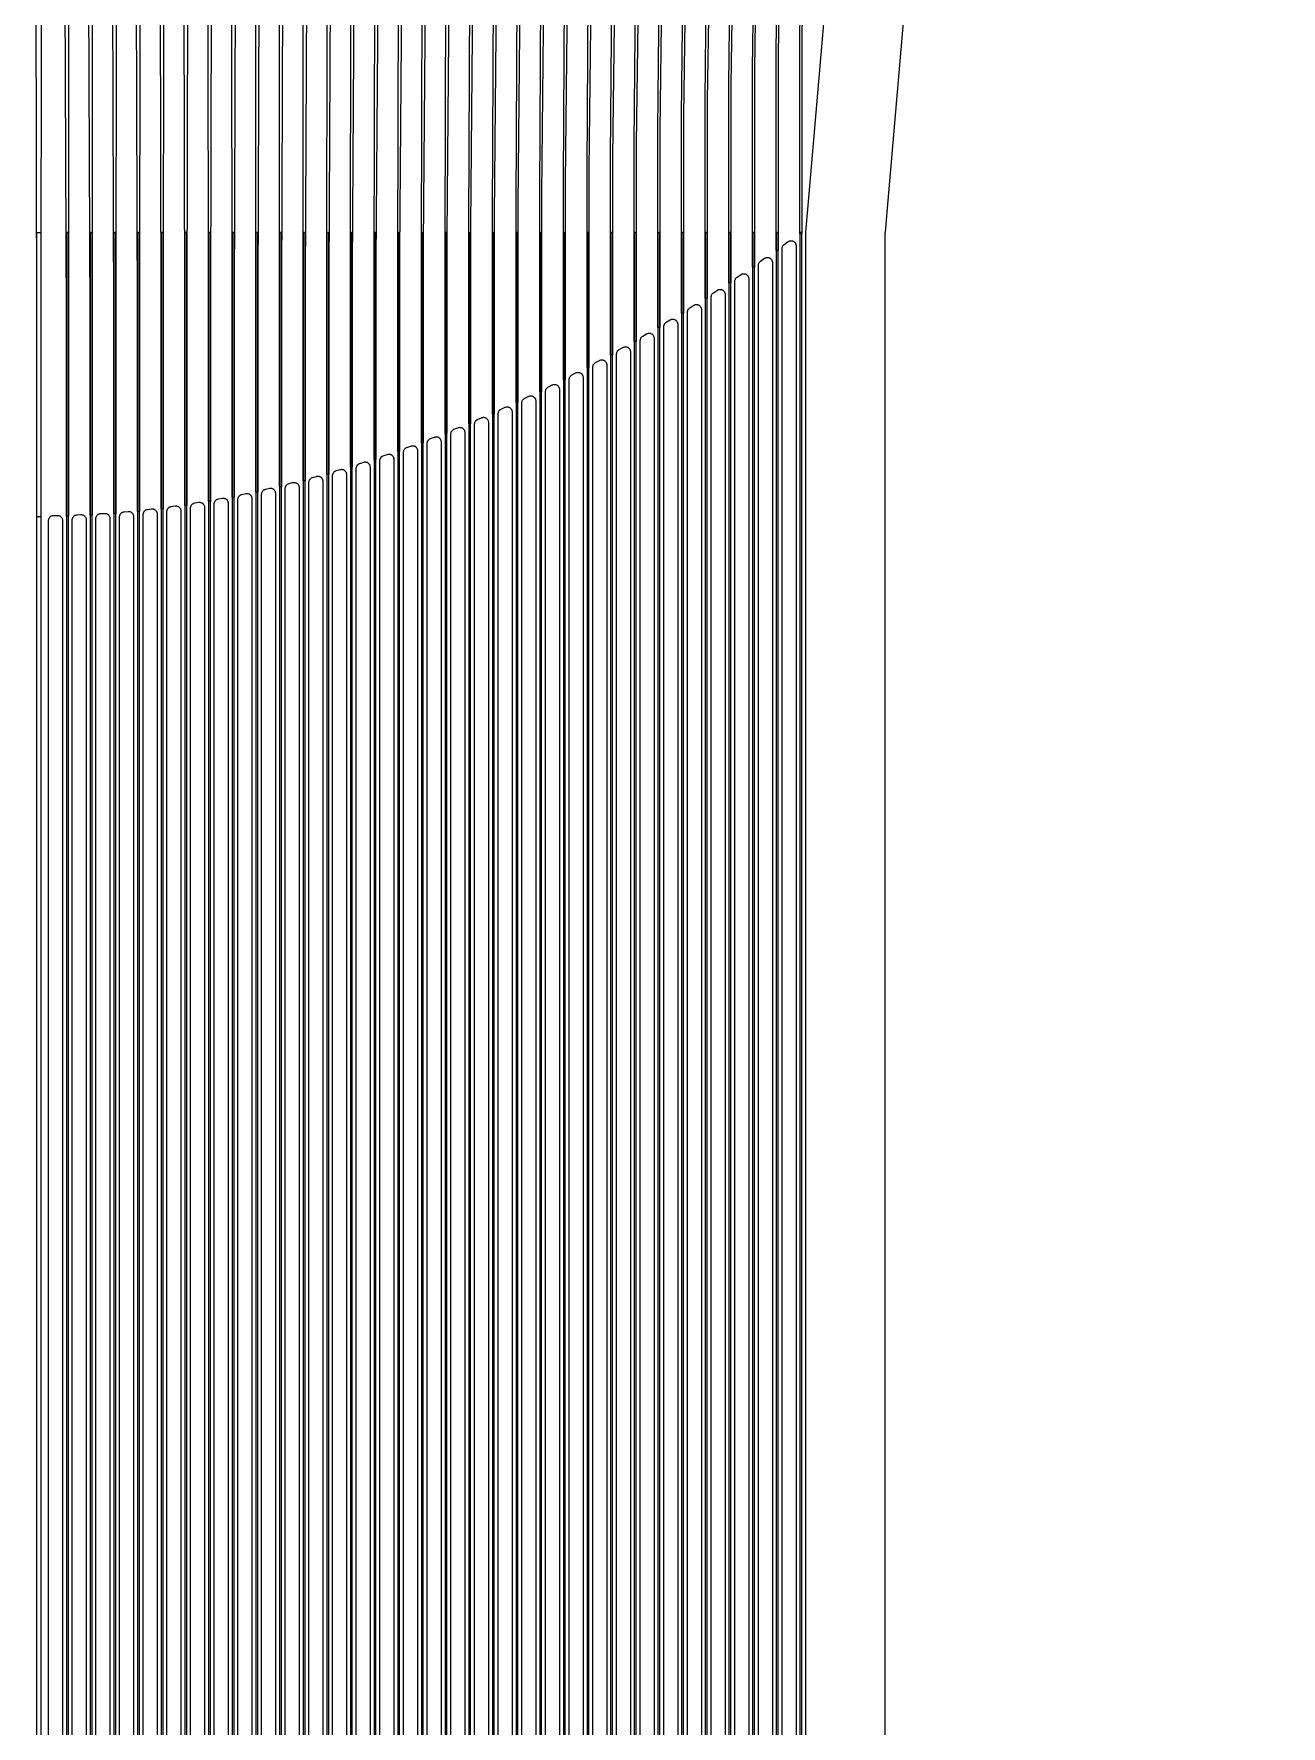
# Model space of a CAD drawing. Header units: metres. Extents: x -1805 to 1655, y -683 to 39617.
# Drawn here: x -5 to 1260, y 7921 to 9638 of the extents above; entities that cross this region are included whole.
import ezdxf

# ---------------------------------------------------------------- set-up
doc = ezdxf.new("R2010")
doc.units = ezdxf.units.M
doc.layers.add('Etching', color=5, linetype='CONTINUOUS')
doc.layers.add('Metal', color=4, linetype='CONTINUOUS')

msp = doc.modelspace()

# ---------------------------------------------------------------- linework, layer by layer
at = {"layer": 'Etching'}
for points in [[(778, 3890.7), (778, 9134.2), (777.9, 9134.2), (778, 9134.3), (778, 9134.4), (778, 9436.3), (778, 9436.7), (780.4, 9463.9), (780.4, 9464), (780.2, 9464), (780.4, 9464), (950, 11436.5)], [(1030, 11433.1), (860.1, 9457.2), (860.1, 9457), (858.3, 9436.5), (858, 9436.5), (858, 3836.5), (35.3, -497.7)], [(754, 3763.7), (754, 9134.2), (753.9, 9134.2), (754, 9134.3), (754, 9134.4), (754, 9419.1), (754, 9419.2), (754, 9419.5), (753.9, 9420), (753.9, 9420.5), (754, 9421), (754.1, 9421.4), (754.2, 9421.9), (754.4, 9422.4), (754.6, 9422.8), (754.9, 9423.2), (755.2, 9423.6), (755.6, 9423.9), (756, 9424.3), (760.1, 9427.2), (760.5, 9427.5), (760.9, 9427.7), (761.4, 9427.9), (761.9, 9428), (762.4, 9428.1), (762.9, 9428.1), (763.4, 9428.1), (763.9, 9428.1), (764.4, 9428), (764.8, 9427.8), (765.3, 9427.6), (765.7, 9427.3), (766.1, 9427.1), (766.5, 9426.7), (766.8, 9426.4), (767.1, 9426), (767.4, 9425.5), (767.6, 9425.1), (767.8, 9424.6), (767.9, 9424.1), (768, 9423.6), (768, 9423.1), (768, 9134.4), (768, 9134.3), (768.1, 9134.2), (768, 9134.2), (768, 3890.7)], [(730, 3636.7), (730, 9134.2), (729.9, 9134.2), (730, 9134.3), (730, 9134.4), (730, 9402.4), (730, 9402.5), (730, 9402.6), (729.9, 9403.1), (729.9, 9403.6), (730, 9404.1), (730.1, 9404.6), (730.2, 9405.1), (730.4, 9405.5), (730.7, 9406), (731, 9406.4), (731.3, 9406.8), (731.7, 9407.1), (732.1, 9407.4), (736.1, 9410.3), (736.6, 9410.5), (737, 9410.8), (737.5, 9410.9), (737.9, 9411.1), (738.4, 9411.1), (738.9, 9411.2), (739.4, 9411.1), (739.9, 9411.1), (740.4, 9411), (740.9, 9410.8), (741.3, 9410.6), (741.7, 9410.3), (742.1, 9410.1), (742.5, 9409.7), (742.8, 9409.4), (743.1, 9409), (743.4, 9408.5), (743.6, 9408.1), (743.8, 9407.6), (743.9, 9407.2), (744, 9406.7), (744, 9406.2), (744, 9134.4), (744, 9134.3), (744.1, 9134.2), (744, 9134.2), (744, 3763.7)], [(706, 3509.7), (706, 9134.2), (705.9, 9134.2), (706, 9134.3), (706, 9134.4), (706, 9386.2), (706, 9386.4), (706, 9386.8), (706, 9387.3), (706, 9387.8), (706.1, 9388.3), (706.3, 9388.8), (706.5, 9389.2), (706.7, 9389.7), (707, 9390.1), (707.4, 9390.5), (707.7, 9390.8), (708.2, 9391.1), (712.2, 9393.9), (712.6, 9394.1), (713.1, 9394.3), (713.5, 9394.5), (714, 9394.6), (714.5, 9394.7), (715, 9394.7), (715.5, 9394.7), (716, 9394.6), (716.4, 9394.5), (716.9, 9394.4), (717.3, 9394.1), (717.8, 9393.9), (718.2, 9393.6), (718.5, 9393.3), (718.9, 9392.9), (719.2, 9392.5), (719.4, 9392.1), (719.6, 9391.6), (719.8, 9391.2), (719.9, 9390.7), (720, 9390.2), (720, 9389.7), (720, 9134.4), (720, 9134.3), (720.1, 9134.2), (720, 9134.2), (720, 3636.7)], [(682, 3382.7), (682, 9134.2), (681.9, 9134.2), (682, 9134.3), (682, 9134.4), (682, 9370.5), (682, 9370.9), (682, 9371.4), (682, 9371.9), (682.1, 9372.3), (682.2, 9372.8), (682.4, 9373.2), (682.6, 9373.7), (682.9, 9374.1), (683.2, 9374.5), (683.5, 9374.8), (683.9, 9375.1), (684.2, 9375.4), (688.3, 9378), (688.7, 9378.3), (689.1, 9378.5), (689.6, 9378.6), (690.1, 9378.7), (690.6, 9378.8), (691, 9378.8), (691.5, 9378.8), (692, 9378.7), (692.5, 9378.6), (692.9, 9378.4), (693.4, 9378.2), (693.8, 9378), (694.2, 9377.7), (694.6, 9377.4), (694.9, 9377), (695.2, 9376.6), (695.4, 9376.2), (695.6, 9375.7), (695.8, 9375.3), (695.9, 9374.8), (696, 9374.3), (696, 9373.8), (696, 9134.4), (696, 9134.3), (696.1, 9134.2), (696, 9134.2), (696, 3509.7)], [(658, 3255.7), (658, 9134.2), (657.9, 9134.2), (658, 9134.3), (658, 9134.4), (658, 9355.4), (658, 9355.7), (658, 9356.2), (658, 9356.7), (658.1, 9357.1), (658.3, 9357.6), (658.4, 9358), (658.7, 9358.5), (658.9, 9358.9), (659.2, 9359.2), (659.6, 9359.6), (659.9, 9359.9), (660.3, 9360.2), (664.3, 9362.7), (664.8, 9362.9), (665.2, 9363.1), (665.7, 9363.3), (666.1, 9363.4), (666.6, 9363.5), (667.1, 9363.5), (667.6, 9363.4), (668.1, 9363.4), (668.5, 9363.2), (669, 9363.1), (669.4, 9362.8), (669.8, 9362.6), (670.2, 9362.3), (670.6, 9362), (670.9, 9361.6), (671.2, 9361.2), (671.4, 9360.8), (671.6, 9360.4), (671.8, 9359.9), (671.9, 9359.4), (672, 9359), (672, 9358.5), (672, 9134.4), (672, 9134.3), (672.1, 9134.2), (672, 9134.2), (672, 3382.7)], [(634, 3128.8), (634, 9134.2), (633.9, 9134.2), (634, 9134.3), (634, 9134.4), (634, 9340.9), (634, 9341), (634, 9341.4), (634, 9341.9), (634.1, 9342.4), (634.3, 9342.9), (634.5, 9343.3), (634.7, 9343.8), (635, 9344.2), (635.3, 9344.5), (635.6, 9344.9), (636, 9345.2), (636.4, 9345.5), (640.4, 9347.9), (640.8, 9348.1), (641.3, 9348.3), (641.7, 9348.5), (642.2, 9348.6), (642.7, 9348.6), (643.2, 9348.6), (643.6, 9348.6), (644.1, 9348.5), (644.6, 9348.4), (645, 9348.2), (645.5, 9348), (645.9, 9347.7), (646.2, 9347.5), (646.6, 9347.1), (646.9, 9346.8), (647.2, 9346.4), (647.4, 9346), (647.6, 9345.5), (647.8, 9345.1), (647.9, 9344.6), (648, 9344.1), (648, 9343.6), (648, 9134.4), (648, 9134.3), (648.1, 9134.2), (648, 9134.2), (648, 3255.7)], [(610, 3001.8), (610, 9134.2), (609.9, 9134.2), (610, 9134.3), (610, 9134.4), (610, 9326.9), (610, 9326.9), (610, 9327.3), (610.1, 9327.7), (610.2, 9328.2), (610.3, 9328.7), (610.5, 9329.2), (610.7, 9329.6), (611, 9330), (611.3, 9330.4), (611.7, 9330.7), (612.1, 9331), (612.5, 9331.3), (616.5, 9333.7), (616.9, 9333.9), (617.4, 9334.1), (617.9, 9334.2), (618.4, 9334.3), (618.9, 9334.3), (619.4, 9334.3), (619.8, 9334.3), (620.3, 9334.2), (620.8, 9334), (621.3, 9333.8), (621.7, 9333.6), (622.1, 9333.3), (622.5, 9332.9), (622.8, 9332.6), (623.1, 9332.2), (623.4, 9331.7), (623.6, 9331.3), (623.8, 9330.8), (623.9, 9330.3), (624, 9329.8), (624, 9329.3), (624, 9134.4), (624, 9134.3), (624.1, 9134.2), (624, 9134.2), (624, 3128.8)], [(562, 2747.8), (562, 9134.2), (561.9, 9134.2), (562, 9134.3), (562, 9134.4), (562, 9300.2), (562, 9300.7), (562.1, 9301.1), (562.2, 9301.6), (562.4, 9302.1), (562.6, 9302.5), (562.8, 9302.9), (563.1, 9303.3), (563.5, 9303.7), (563.8, 9304), (564.2, 9304.3), (564.6, 9304.6), (568.6, 9306.7), (569.1, 9306.9), (569.5, 9307.1), (570, 9307.2), (570.5, 9307.3), (571, 9307.3), (571.5, 9307.3), (572, 9307.2), (572.4, 9307.1), (572.9, 9307), (573.3, 9306.7), (573.8, 9306.5), (574.2, 9306.2), (574.5, 9305.9), (574.9, 9305.5), (575.2, 9305.1), (575.4, 9304.7), (575.6, 9304.2), (575.8, 9303.8), (575.9, 9303.3), (576, 9302.8), (576, 9302.3), (576, 9134.4), (576, 9134.3), (576.1, 9134.2), (576, 9134.2), (576, 2874.8)], [(586, 2874.8), (586, 9134.2), (585.9, 9134.2), (586, 9134.3), (586, 9134.4), (586, 9313.3), (586, 9313.8), (586.1, 9314.3), (586.2, 9314.7), (586.4, 9315.2), (586.6, 9315.6), (586.8, 9316), (587.1, 9316.4), (587.4, 9316.8), (587.8, 9317.1), (588.1, 9317.4), (588.5, 9317.7), (592.5, 9319.9), (593, 9320.2), (593.5, 9320.3), (593.9, 9320.5), (594.4, 9320.5), (594.9, 9320.6), (595.4, 9320.6), (595.9, 9320.5), (596.4, 9320.4), (596.9, 9320.2), (597.3, 9320), (597.7, 9319.8), (598.1, 9319.5), (598.5, 9319.1), (598.8, 9318.8), (599.1, 9318.4), (599.4, 9318), (599.6, 9317.5), (599.8, 9317), (599.9, 9316.6), (600, 9316.1), (600, 9315.6), (600, 9134.4), (600, 9134.3), (600.1, 9134.2), (600, 9134.2), (600, 3001.8)], [(538, 2620.8), (538, 9134.2), (537.9, 9134.2), (538, 9134.3), (538, 9134.4), (538, 9287.5), (538, 9288), (538.1, 9288.5), (538.2, 9289), (538.4, 9289.5), (538.6, 9289.9), (538.9, 9290.3), (539.2, 9290.7), (539.5, 9291.1), (539.9, 9291.4), (540.3, 9291.7), (540.7, 9292), (544.7, 9294.1), (545.1, 9294.3), (545.6, 9294.4), (546.1, 9294.5), (546.6, 9294.6), (547, 9294.6), (547.5, 9294.6), (548, 9294.5), (548.5, 9294.4), (548.9, 9294.2), (549.4, 9294), (549.8, 9293.8), (550.2, 9293.5), (550.6, 9293.1), (550.9, 9292.8), (551.2, 9292.4), (551.4, 9292), (551.6, 9291.5), (551.8, 9291.1), (551.9, 9290.6), (552, 9290.1), (552, 9289.6), (552, 9134.4), (552, 9134.3), (552.1, 9134.2), (552, 9134.2), (552, 2747.8)], [(490, 2366.8), (490, 9134.2), (489.9, 9134.2), (490, 9134.3), (490, 9134.4), (490, 9263.8), (490, 9264.4), (490.1, 9264.9), (490.2, 9265.4), (490.4, 9265.8), (490.6, 9266.3), (490.9, 9266.7), (491.2, 9267.1), (491.6, 9267.5), (492, 9267.8), (492.4, 9268.1), (492.9, 9268.4), (496.9, 9270.3), (497.3, 9270.4), (497.8, 9270.6), (498.2, 9270.7), (498.7, 9270.7), (499.2, 9270.7), (499.7, 9270.7), (500.1, 9270.6), (500.6, 9270.5), (501, 9270.3), (501.5, 9270.1), (501.9, 9269.8), (502.2, 9269.5), (502.6, 9269.2), (502.9, 9268.9), (503.2, 9268.5), (503.4, 9268.1), (503.6, 9267.6), (503.8, 9267.2), (503.9, 9266.7), (504, 9266.2), (504, 9265.7), (504, 9134.4), (504, 9134.3), (504.1, 9134.2), (504, 9134.2), (504, 2493.8)], [(514, 2493.8), (514, 9134.2), (513.9, 9134.2), (514, 9134.3), (514, 9134.4), (514, 9275.4), (514, 9275.9), (514.1, 9276.4), (514.2, 9276.9), (514.4, 9277.4), (514.6, 9277.8), (514.9, 9278.3), (515.2, 9278.7), (515.5, 9279), (515.9, 9279.4), (516.3, 9279.7), (516.8, 9279.9), (520.8, 9281.9), (521.2, 9282.1), (521.7, 9282.2), (522.1, 9282.3), (522.6, 9282.4), (523.1, 9282.4), (523.6, 9282.4), (524.1, 9282.3), (524.5, 9282.2), (525, 9282), (525.4, 9281.8), (525.8, 9281.5), (526.2, 9281.2), (526.6, 9280.9), (526.9, 9280.6), (527.2, 9280.2), (527.4, 9279.7), (527.6, 9279.3), (527.8, 9278.8), (527.9, 9278.4), (528, 9277.9), (528, 9277.4), (528, 9134.4), (528, 9134.3), (528.1, 9134.2), (528, 9134.2), (528, 2620.8)], [(466, 2239.9), (466, 9134.2), (465.9, 9134.2), (466, 9134.3), (466, 9134.4), (466, 9252.8), (466, 9253.3), (466.1, 9253.7), (466.2, 9254.2), (466.4, 9254.6), (466.6, 9255.1), (466.8, 9255.5), (467.1, 9255.9), (467.4, 9256.2), (467.7, 9256.6), (468.1, 9256.9), (468.5, 9257.1), (468.9, 9257.3), (472.9, 9259.2), (473.4, 9259.3), (473.9, 9259.5), (474.4, 9259.6), (474.9, 9259.6), (475.4, 9259.6), (475.9, 9259.5), (476.3, 9259.4), (476.8, 9259.3), (477.3, 9259.1), (477.7, 9258.8), (478.1, 9258.5), (478.5, 9258.2), (478.8, 9257.8), (479.1, 9257.4), (479.4, 9257), (479.6, 9256.5), (479.8, 9256.1), (479.9, 9255.6), (480, 9255.1), (480, 9254.6), (480, 9134.4), (480, 9134.3), (480.1, 9134.2), (480, 9134.2), (480, 2366.8)], [(418, 1985.9), (418, 9134.2), (417.9, 9134.2), (418, 9134.3), (418, 9134.4), (418, 9232.2), (418, 9232.7), (418.1, 9233.2), (418.2, 9233.7), (418.4, 9234.2), (418.6, 9234.6), (418.8, 9235), (419.1, 9235.4), (419.5, 9235.8), (419.8, 9236.1), (420.2, 9236.4), (420.7, 9236.6), (421.1, 9236.9), (425.1, 9238.5), (425.6, 9238.7), (426, 9238.8), (426.5, 9238.8), (427, 9238.9), (427.5, 9238.8), (428, 9238.8), (428.5, 9238.7), (428.9, 9238.5), (429.4, 9238.3), (429.8, 9238), (430.2, 9237.7), (430.5, 9237.4), (430.9, 9237), (431.2, 9236.6), (431.4, 9236.2), (431.6, 9235.8), (431.8, 9235.3), (431.9, 9234.8), (432, 9234.4), (432, 9233.9), (432, 9134.4), (432, 9134.3), (432.1, 9134.2), (432, 9134.2), (432, 2112.9)], [(442, 2112.9), (442, 9134.2), (441.9, 9134.2), (442, 9134.3), (442, 9134.4), (442, 9242.2), (442, 9242.7), (442.1, 9243.2), (442.2, 9243.7), (442.4, 9244.1), (442.6, 9244.6), (442.8, 9245), (443.1, 9245.4), (443.4, 9245.7), (443.8, 9246.1), (444.2, 9246.4), (444.6, 9246.6), (445, 9246.8), (449, 9248.6), (449.5, 9248.7), (450, 9248.9), (450.4, 9248.9), (450.9, 9249), (451.4, 9249), (451.9, 9248.9), (452.4, 9248.8), (452.9, 9248.6), (453.3, 9248.4), (453.7, 9248.2), (454.1, 9247.9), (454.5, 9247.5), (454.8, 9247.2), (455.1, 9246.8), (455.4, 9246.3), (455.6, 9245.9), (455.8, 9245.4), (455.9, 9245), (456, 9244.5), (456, 9244), (456, 9134.4), (456, 9134.3), (456.1, 9134.2), (456, 9134.2), (456, 2239.9)], [(370, 1731.9), (370, 9134.2), (369.9, 9134.2), (370, 9134.3), (370, 9134.4), (370, 9213.8), (370, 9214.3), (370.1, 9214.8), (370.2, 9215.3), (370.4, 9215.8), (370.6, 9216.2), (370.9, 9216.6), (371.2, 9217), (371.6, 9217.4), (372, 9217.7), (372.4, 9218), (372.8, 9218.3), (373.3, 9218.5), (377.3, 9219.9), (377.7, 9220.1), (378.2, 9220.2), (378.7, 9220.2), (379.2, 9220.2), (379.6, 9220.2), (380.1, 9220.1), (380.6, 9220), (381, 9219.8), (381.5, 9219.6), (381.9, 9219.3), (382.2, 9219), (382.6, 9218.7), (382.9, 9218.4), (383.2, 9218), (383.4, 9217.6), (383.6, 9217.1), (383.8, 9216.7), (383.9, 9216.2), (384, 9215.7), (384, 9215.2), (384, 9134.4), (384, 9134.3), (384.1, 9134.2), (384, 9134.2), (384, 1858.9)], [(394, 1858.9), (394, 9134.2), (393.9, 9134.2), (394, 9134.3), (394, 9134.4), (394, 9222.7), (394, 9223.2), (394.1, 9223.7), (394.2, 9224.2), (394.4, 9224.7), (394.6, 9225.1), (394.9, 9225.6), (395.2, 9226), (395.5, 9226.3), (395.9, 9226.7), (396.3, 9227), (396.7, 9227.2), (397.2, 9227.4), (401.2, 9229), (401.7, 9229.1), (402.1, 9229.2), (402.6, 9229.3), (403.1, 9229.3), (403.6, 9229.3), (404.1, 9229.2), (404.5, 9229.1), (405, 9228.9), (405.4, 9228.7), (405.8, 9228.4), (406.2, 9228.1), (406.6, 9227.8), (406.9, 9227.4), (407.2, 9227), (407.4, 9226.6), (407.6, 9226.2), (407.8, 9225.7), (407.9, 9225.3), (408, 9224.8), (408, 9224.3), (408, 9134.4), (408, 9134.3), (408.1, 9134.2), (408, 9134.2), (408, 1985.9)], [(322, 1478), (322, 9134.2), (321.9, 9134.2), (322, 9134.3), (322, 9134.4), (322, 9197.4), (322, 9197.9), (322.1, 9198.4), (322.2, 9198.9), (322.4, 9199.3), (322.6, 9199.8), (322.8, 9200.2), (323.1, 9200.6), (323.4, 9200.9), (323.8, 9201.3), (324.2, 9201.6), (324.6, 9201.8), (325, 9202), (325.5, 9202.2), (329.5, 9203.5), (329.9, 9203.6), (330.4, 9203.7), (330.9, 9203.7), (331.4, 9203.7), (331.9, 9203.6), (332.4, 9203.5), (332.9, 9203.4), (333.3, 9203.2), (333.7, 9202.9), (334.1, 9202.6), (334.5, 9202.3), (334.8, 9201.9), (335.1, 9201.5), (335.4, 9201.1), (335.6, 9200.7), (335.8, 9200.2), (335.9, 9199.7), (336, 9199.2), (336, 9198.7), (336, 9134.4), (336, 9134.3), (336.1, 9134.2), (336, 9134.2), (336, 1604.9)], [(346, 1604.9), (346, 9134.2), (345.9, 9134.2), (346, 9134.3), (346, 9134.4), (346, 9205.3), (346, 9205.8), (346.1, 9206.3), (346.2, 9206.8), (346.4, 9207.2), (346.6, 9207.6), (346.8, 9208), (347.1, 9208.4), (347.4, 9208.8), (347.7, 9209.1), (348.1, 9209.4), (348.5, 9209.7), (348.9, 9209.9), (349.4, 9210.1), (353.4, 9211.4), (353.9, 9211.6), (354.3, 9211.7), (354.8, 9211.7), (355.3, 9211.7), (355.8, 9211.6), (356.3, 9211.5), (356.8, 9211.4), (357.3, 9211.2), (357.7, 9210.9), (358.1, 9210.6), (358.5, 9210.3), (358.8, 9209.9), (359.1, 9209.5), (359.4, 9209.1), (359.6, 9208.7), (359.8, 9208.2), (359.9, 9207.7), (360, 9207.2), (360, 9206.7), (360, 9134.4), (360, 9134.3), (360.1, 9134.2), (360, 9134.2), (360, 1731.9)], [(274, 1224), (274, 9134.2), (273.9, 9134.2), (274, 9134.3), (274, 9134.4), (274, 9183.2), (274, 9183.7), (274.1, 9184.2), (274.2, 9184.7), (274.4, 9185.2), (274.6, 9185.6), (274.9, 9186), (275.2, 9186.4), (275.5, 9186.8), (275.9, 9187.1), (276.3, 9187.4), (276.7, 9187.7), (277.2, 9187.9), (277.7, 9188), (281.7, 9189.1), (282.1, 9189.3), (282.6, 9189.3), (283.1, 9189.3), (283.6, 9189.3), (284.1, 9189.2), (284.5, 9189.1), (285, 9188.9), (285.4, 9188.7), (285.8, 9188.5), (286.2, 9188.2), (286.6, 9187.8), (286.9, 9187.5), (287.2, 9187.1), (287.4, 9186.7), (287.6, 9186.2), (287.8, 9185.8), (287.9, 9185.3), (288, 9184.8), (288, 9184.3), (288, 9134.4), (288, 9134.3), (288.1, 9134.2), (288, 9134.2), (288, 1351)], [(298, 1351), (298, 9134.2), (297.9, 9134.2), (298, 9134.3), (298, 9134.4), (298, 9190.1), (298, 9190.6), (298.1, 9191), (298.2, 9191.5), (298.4, 9192), (298.6, 9192.4), (298.8, 9192.8), (299.1, 9193.2), (299.5, 9193.6), (299.8, 9193.9), (300.2, 9194.2), (300.7, 9194.5), (301.1, 9194.7), (301.6, 9194.9), (305.6, 9196), (306, 9196.2), (306.5, 9196.2), (307, 9196.3), (307.5, 9196.2), (308, 9196.2), (308.5, 9196), (308.9, 9195.9), (309.4, 9195.7), (309.8, 9195.4), (310.2, 9195.1), (310.5, 9194.8), (310.9, 9194.4), (311.2, 9194), (311.4, 9193.6), (311.6, 9193.2), (311.8, 9192.7), (311.9, 9192.2), (312, 9191.7), (312, 9191.3), (312, 9134.4), (312, 9134.3), (312.1, 9134.2), (312, 9134.2), (312, 1478)], [(202, 843), (202, 9134.2), (201.9, 9134.2), (202, 9134.3), (202, 9134.4), (202, 9165.9), (202, 9166.4), (202.1, 9166.9), (202.2, 9167.4), (202.4, 9167.8), (202.6, 9168.3), (202.8, 9168.7), (203.1, 9169.1), (203.4, 9169.5), (203.8, 9169.8), (204.2, 9170.1), (204.6, 9170.3), (205, 9170.5), (205.5, 9170.7), (206, 9170.8), (210, 9171.7), (210.5, 9171.8), (211, 9171.8), (211.5, 9171.8), (211.9, 9171.7), (212.4, 9171.6), (212.9, 9171.4), (213.3, 9171.2), (213.8, 9171), (214.2, 9170.7), (214.5, 9170.3), (214.9, 9170), (215.1, 9169.6), (215.4, 9169.1), (215.6, 9168.7), (215.8, 9168.2), (215.9, 9167.8), (216, 9167.3), (216, 9166.8), (216, 9134.4), (216, 9134.3), (216.1, 9134.2), (216, 9134.2), (216, 970)], [(226, 970), (226, 9134.2), (225.9, 9134.2), (226, 9134.3), (226, 9134.4), (226, 9171.2), (226, 9171.6), (226.1, 9172.1), (226.2, 9172.6), (226.4, 9173), (226.6, 9173.5), (226.8, 9173.9), (227.1, 9174.3), (227.4, 9174.6), (227.8, 9175), (228.1, 9175.3), (228.5, 9175.5), (229, 9175.7), (229.4, 9175.9), (229.9, 9176), (233.9, 9177), (234.4, 9177), (234.9, 9177.1), (235.4, 9177.1), (235.9, 9177), (236.3, 9176.9), (236.8, 9176.7), (237.3, 9176.5), (237.7, 9176.3), (238.1, 9176), (238.5, 9175.7), (238.8, 9175.3), (239.1, 9174.9), (239.4, 9174.5), (239.6, 9174), (239.8, 9173.6), (239.9, 9173.1), (240, 9172.6), (240, 9172.1), (240, 9134.4), (240, 9134.3), (240.1, 9134.2), (240, 9134.2), (240, 1097)], [(250, 1097), (250, 9134.2), (249.9, 9134.2), (250, 9134.3), (250, 9134.4), (250, 9176.9), (250, 9177.4), (250.1, 9177.9), (250.2, 9178.4), (250.4, 9178.9), (250.6, 9179.4), (250.9, 9179.8), (251.2, 9180.2), (251.6, 9180.6), (252, 9180.9), (252.4, 9181.2), (252.8, 9181.4), (253.3, 9181.6), (253.8, 9181.8), (257.8, 9182.8), (258.2, 9182.9), (258.7, 9182.9), (259.2, 9182.9), (259.7, 9182.9), (260.1, 9182.8), (260.6, 9182.7), (261, 9182.5), (261.5, 9182.3), (261.9, 9182), (262.3, 9181.7), (262.6, 9181.4), (262.9, 9181), (263.2, 9180.7), (263.4, 9180.2), (263.6, 9179.8), (263.8, 9179.4), (263.9, 9178.9), (264, 9178.4), (264, 9177.9), (264, 9134.4), (264, 9134.3), (264.1, 9134.2), (264, 9134.2), (264, 1224)], [(34, -45.8), (34, 9134.2), (33.9, 9134.2), (34, 9134.3), (34, 9134.4), (34, 9145.1), (34, 9145.6), (34.1, 9146.1), (34.2, 9146.5), (34.4, 9147), (34.6, 9147.4), (34.8, 9147.8), (35.1, 9148.2), (35.4, 9148.6), (35.7, 9148.9), (36.1, 9149.2), (36.5, 9149.4), (36.9, 9149.7), (37.4, 9149.8), (37.8, 9150), (38.3, 9150.1), (38.8, 9150.1), (42.8, 9150.3), (43.3, 9150.3), (43.8, 9150.2), (44.3, 9150.1), (44.8, 9150), (45.2, 9149.8), (45.7, 9149.5), (46.1, 9149.2), (46.5, 9148.9), (46.8, 9148.5), (47.1, 9148.1), (47.4, 9147.7), (47.6, 9147.2), (47.8, 9146.8), (47.9, 9146.3), (48, 9145.8), (48, 9145.3), (48, 9134.4), (48, 9134.3), (48.1, 9134.2), (48, 9134.2), (48, 81.1)], [(58, 81.1), (58, 9134.2), (57.9, 9134.2), (58, 9134.3), (58, 9134.4), (58, 9146.4), (58, 9146.9), (58.1, 9147.4), (58.2, 9147.8), (58.4, 9148.3), (58.6, 9148.8), (58.9, 9149.2), (59.2, 9149.6), (59.5, 9150), (59.9, 9150.3), (60.3, 9150.6), (60.7, 9150.8), (61.2, 9151), (61.7, 9151.2), (62.2, 9151.3), (62.7, 9151.4), (66.7, 9151.6), (67.1, 9151.6), (67.6, 9151.6), (68.1, 9151.5), (68.6, 9151.4), (69, 9151.2), (69.4, 9151), (69.9, 9150.7), (70.2, 9150.4), (70.6, 9150.1), (70.9, 9149.8), (71.2, 9149.4), (71.4, 9148.9), (71.6, 9148.5), (71.8, 9148.1), (71.9, 9147.6), (72, 9147.1), (72, 9146.6), (72, 9134.4), (72, 9134.3), (72.1, 9134.2), (72, 9134.2), (72, 208.1)], [(82, 208.1), (82, 9134.2), (81.9, 9134.2), (82, 9134.3), (82, 9134.4), (82, 9148.2), (82, 9148.7), (82.1, 9149.2), (82.2, 9149.7), (82.4, 9150.1), (82.6, 9150.6), (82.9, 9151), (83.1, 9151.4), (83.5, 9151.8), (83.8, 9152.1), (84.2, 9152.4), (84.7, 9152.6), (85.1, 9152.8), (85.6, 9153), (86.1, 9153.1), (86.5, 9153.2), (90.5, 9153.6), (91, 9153.6), (91.5, 9153.5), (92, 9153.5), (92.5, 9153.3), (92.9, 9153.2), (93.4, 9153), (93.8, 9152.7), (94.2, 9152.4), (94.5, 9152.1), (94.9, 9151.7), (95.2, 9151.3), (95.4, 9150.9), (95.6, 9150.5), (95.8, 9150), (95.9, 9149.5), (96, 9149.1), (96, 9148.6), (96, 9134.4), (96, 9134.3), (96.1, 9134.2), (96, 9134.2), (96, 335.1)], [(106, 335.1), (106, 9134.2), (105.9, 9134.2), (106, 9134.3), (106, 9134.4), (106, 9150.6), (106, 9151.1), (106.1, 9151.6), (106.2, 9152.1), (106.4, 9152.5), (106.6, 9153), (106.8, 9153.4), (107.1, 9153.8), (107.4, 9154.1), (107.8, 9154.5), (108.2, 9154.8), (108.6, 9155), (109, 9155.2), (109.5, 9155.4), (109.9, 9155.5), (110.4, 9155.6), (114.4, 9156.1), (114.9, 9156.1), (115.4, 9156.1), (115.9, 9156), (116.4, 9155.9), (116.9, 9155.7), (117.3, 9155.5), (117.7, 9155.3), (118.1, 9155), (118.5, 9154.7), (118.8, 9154.3), (119.1, 9153.9), (119.4, 9153.5), (119.6, 9153), (119.8, 9152.6), (119.9, 9152.1), (120, 9151.6), (120, 9151.1), (120, 9134.4), (120, 9134.3), (120.1, 9134.2), (120, 9134.2), (120, 462.1)], [(130, 462.1), (130, 9134.2), (129.9, 9134.2), (130, 9134.3), (130, 9134.4), (130, 9153.6), (130, 9154.1), (130.1, 9154.6), (130.2, 9155), (130.4, 9155.5), (130.6, 9155.9), (130.8, 9156.3), (131.1, 9156.7), (131.4, 9157.1), (131.7, 9157.4), (132.1, 9157.7), (132.5, 9158), (132.9, 9158.2), (133.4, 9158.3), (133.8, 9158.5), (134.3, 9158.6), (138.3, 9159.1), (138.8, 9159.2), (139.3, 9159.2), (139.8, 9159.1), (140.3, 9159), (140.8, 9158.8), (141.2, 9158.6), (141.7, 9158.4), (142.1, 9158.1), (142.5, 9157.8), (142.8, 9157.4), (143.1, 9157), (143.4, 9156.6), (143.6, 9156.1), (143.8, 9155.7), (143.9, 9155.2), (144, 9154.7), (144, 9154.2), (144, 9134.4), (144, 9134.3), (144.1, 9134.2), (144, 9134.2), (144, 589.1)], [(154, 589.1), (154, 9134.2), (153.9, 9134.2), (154, 9134.3), (154, 9134.4), (154, 9157.2), (154, 9157.7), (154.1, 9158.2), (154.2, 9158.7), (154.4, 9159.1), (154.6, 9159.6), (154.9, 9160), (155.2, 9160.4), (155.5, 9160.8), (155.9, 9161.1), (156.3, 9161.4), (156.8, 9161.6), (157.2, 9161.8), (157.7, 9162), (158.2, 9162.1), (162.2, 9162.8), (162.7, 9162.8), (163.2, 9162.8), (163.6, 9162.8), (164.1, 9162.7), (164.6, 9162.6), (165, 9162.4), (165.5, 9162.2), (165.9, 9161.9), (166.2, 9161.6), (166.6, 9161.3), (166.9, 9160.9), (167.2, 9160.5), (167.4, 9160.1), (167.6, 9159.7), (167.8, 9159.2), (167.9, 9158.8), (168, 9158.3), (168, 9157.8), (168, 9134.4), (168, 9134.3), (168.1, 9134.2), (168, 9134.2), (168, 716.1)], [(178, 716.1), (178, 9134.2), (177.9, 9134.2), (178, 9134.3), (178, 9134.4), (178, 9161.3), (178, 9161.8), (178.1, 9162.3), (178.2, 9162.7), (178.4, 9163.2), (178.6, 9163.7), (178.9, 9164.1), (179.2, 9164.5), (179.5, 9164.8), (179.9, 9165.2), (180.3, 9165.5), (180.7, 9165.7), (181.1, 9165.9), (181.6, 9166.1), (182.1, 9166.2), (186.1, 9166.9), (186.6, 9167), (187.1, 9167), (187.5, 9167), (188, 9166.9), (188.5, 9166.8), (189, 9166.6), (189.4, 9166.4), (189.8, 9166.2), (190.2, 9165.9), (190.6, 9165.5), (190.9, 9165.2), (191.2, 9164.8), (191.4, 9164.4), (191.6, 9163.9), (191.8, 9163.5), (191.9, 9163), (192, 9162.5), (192, 9162), (192, 9134.4), (192, 9134.3), (192.1, 9134.2), (192, 9134.2), (192, 843)], [(10, 5166.3), (10, 9134.2), (9.9, 9134.2), (10, 9134.3), (10, 9134.4), (10, 9144.5), (10, 9145), (10.1, 9145.4), (10.2, 9145.9), (10.4, 9146.4), (10.6, 9146.8), (10.8, 9147.2), (11.1, 9147.6), (11.4, 9148), (11.8, 9148.3), (12.2, 9148.6), (12.6, 9148.9), (13, 9149.1), (13.5, 9149.2), (14, 9149.4), (14.4, 9149.4), (14.9, 9149.5), (18.9, 9149.5), (19.4, 9149.5), (19.9, 9149.4), (20.4, 9149.3), (20.9, 9149.2), (21.3, 9149), (21.7, 9148.7), (22.1, 9148.4), (22.5, 9148.1), (22.8, 9147.7), (23.1, 9147.3), (23.4, 9146.9), (23.6, 9146.5), (23.8, 9146), (23.9, 9145.5), (24, 9145), (24, 9144.5), (24, 9134.4), (24, 9134.3), (24.1, 9134.2), (24, 9134.2), (24, -45.8)]]:
    msp.add_lwpolyline(points, dxfattribs=at)
at = {"layer": 'Metal'}
for points in [[(-2, 9148.2), (-2, 9349.2), (-5, 11349.2), (-5, 38241.6), (997.7, 39436.5), (1207.1, 39436.5), (1260, 39383.6), (1260, 29444.4), (1247.1, 29431.5), (975, 29431.5), (975, 29441.5), (1242.9, 29441.5), (1250, 29448.6), (1250, 39379.4), (1202.9, 39426.5), (1002.3, 39426.5), (5, 38237.9), (5, 11349.2), (2, 9349.2), (2, 9148.2)], [(28, 9148.7), (28, 9349.7), (20, 11349.7), (20, 37906.2), (971.2, 39039.7), (978.8, 39033.3), (30, 37902.5), (30, 11349.7), (30, 9349.7), (30, 9148.7)], [(52, 9149.7), (52, 9350.7), (45, 11350.7), (45, 37636), (971.2, 38739.7), (978.8, 38733.3), (55, 37632.3), (55, 11350.7), (54, 9350.7), (54, 9149.7)], [(76, 9151.3), (76, 9352.3), (70, 11352.3), (70, 37365.7), (971.2, 38439.7), (978.8, 38433.3), (80, 37362.1), (80, 11352.3), (78, 9352.3), (78, 9151.3)], [(100, 9153.5), (100, 9354.5), (95, 11354.5), (95, 37095.5), (971.2, 38139.7), (978.8, 38133.3), (105, 37091.9), (105, 11354.5), (102, 9354.5), (102, 9153.5)], [(124, 9156.3), (124, 9357.3), (120, 11357.3), (120, 36825.3), (971.2, 37839.7), (978.8, 37833.3), (130, 36821.7), (130, 11357.3), (126, 9357.3), (126, 9156.3)], [(148, 9159.6), (148, 9360.6), (145, 11360.6), (145, 36555.1), (971.2, 37539.7), (978.8, 37533.3), (155, 36551.5), (155, 11360.6), (150, 9360.6), (150, 9159.6)], [(172, 9163.5), (172, 9364.5), (170, 11364.5), (170, 36284.9), (971.2, 37239.7), (978.8, 37233.3), (180, 36281.3), (180, 11364.5), (174, 9364.5), (174, 9163.5)], [(196, 9168), (196, 9369), (195, 11369), (195, 36014.7), (971.2, 36939.7), (978.8, 36933.3), (205, 36011.1), (205, 11369), (198, 9369), (198, 9168)], [(220, 9173), (220, 9374), (220, 11374), (220, 35744.5), (971.2, 36639.7), (978.8, 36633.3), (230, 35740.9), (230, 11374), (222, 9374), (222, 9173)], [(244, 9178.5), (244, 9379.5), (245, 11379.5), (245, 35474.3), (971.2, 36339.7), (978.8, 36333.3), (255, 35470.7), (255, 11379.5), (246, 9379.5), (246, 9178.5)], [(268, 9184.6), (268, 9385.6), (270, 11385.6), (270, 35204.1), (971.2, 36039.7), (978.8, 36033.3), (280, 35200.5), (280, 11385.6), (270, 9385.6), (270, 9184.6)], [(292, 9191.3), (292, 9392.3), (295, 11392.3), (295, 34933.9), (971.2, 35739.7), (978.8, 35733.3), (305, 34930.3), (305, 11392.3), (294, 9392.3), (294, 9191.3)], [(316, 9198.5), (316, 9399.5), (320, 11399.5), (320, 34663.7), (971.2, 35439.7), (978.8, 35433.3), (330, 34660), (330, 11399.5), (318, 9399.5), (318, 9198.5)], [(340, 9206.2), (340, 9407.2), (345, 11407.2), (345, 34393.5), (971.2, 35139.7), (978.8, 35133.3), (355, 34389.8), (355, 11407.2), (342, 9407.2), (342, 9206.2)], [(364, 9214.4), (364, 9415.4), (370, 11415.5), (370, 34123.3), (971.2, 34839.7), (978.8, 34833.3), (380, 34119.6), (380, 11415.4), (366, 9415.4), (366, 9214.4)], [(388, 9223.2), (388, 9424.2), (395, 11424.2), (395, 33853.1), (971.2, 34539.7), (978.8, 34533.3), (405, 33849.4), (405, 11424.2), (390, 9424.2), (390, 9223.2)], [(412, 9232.5), (412, 9433.5), (420, 11433.6), (420, 33582.9), (971.2, 34239.7), (978.8, 34233.3), (430, 33579.2), (430, 11433.5), (414, 9433.5), (414, 9232.5)], [(436, 9242.4), (436, 9443.4), (445, 11443.4), (445, 33312.7), (971.2, 33939.7), (978.8, 33933.3), (455, 33309), (455, 11443.4), (438, 9443.4), (438, 9242.4)], [(460, 9252.7), (460, 9453.7), (470, 11453.8), (470, 33042.5), (971.2, 33639.7), (978.8, 33633.3), (480, 33038.8), (480, 11453.7), (462, 9453.7), (462, 9252.7)], [(484, 9263.6), (484, 9464.6), (495, 11464.6), (495, 32772.2), (971.2, 33339.7), (978.8, 33333.3), (505, 32768.6), (505, 11464.6), (486, 9464.6), (486, 9263.6)], [(508, 9275), (508, 9476), (520, 11476.1), (520, 32502), (971.2, 33039.7), (978.8, 33033.3), (530, 32498.4), (530, 11476), (510, 9476), (510, 9275)], [(532, 9287), (532, 9488), (545, 11488), (545, 32231.8), (971.2, 32739.7), (978.8, 32733.3), (555, 32228.2), (555, 11488), (534, 9488), (534, 9287)], [(556, 9299.4), (556, 9500.4), (570, 11500.5), (570, 31961.6), (971.2, 32439.7), (978.8, 32433.3), (580, 31958), (580, 11500.4), (558, 9500.4), (558, 9299.4)], [(580, 9312.4), (580, 9513.4), (595, 11513.5), (595, 31691.4), (971.2, 32139.7), (978.8, 32133.3), (605, 31687.8), (605, 11513.4), (582, 9513.4), (582, 9312.4)], [(604, 9325.9), (604, 9526.9), (620, 11527), (620, 31421.2), (971.2, 31839.7), (978.8, 31833.3), (630, 31417.6), (630, 11526.9), (606, 9526.9), (606, 9325.9)], [(628, 9340), (628, 9541), (645, 11541), (645, 31151), (971.2, 31539.7), (978.8, 31533.3), (655, 31147.4), (655, 11541), (630, 9541), (630, 9340)], [(652, 9354.6), (652, 9555.6), (670, 11555.6), (670, 30880.8), (971.2, 31239.7), (978.8, 31233.3), (680, 30877.2), (680, 11555.5), (654, 9555.6), (654, 9354.6)], [(676, 9369.7), (676, 9570.7), (695, 11570.7), (695, 30610.6), (971.2, 30939.7), (978.8, 30933.3), (705, 30607), (705, 11570.6), (678, 9570.7), (678, 9369.7)], [(700, 9385.3), (700, 9586.3), (720, 11586.3), (720, 30340.4), (971.2, 30639.7), (978.8, 30633.3), (730, 30336.7), (730, 11586.3), (702, 9586.3), (702, 9385.3)], [(724, 9401.5), (724, 9602.5), (745, 11602.5), (745, 30070.2), (971.2, 30339.7), (978.8, 30333.3), (755, 30066.5), (755, 11602.5), (726, 9602.5), (726, 9401.5)], [(748, 9418.2), (748, 9619.2), (770, 11619.3), (770, 29800), (971.2, 30039.7), (978.8, 30033.3), (780, 29796.3), (780, 11619.2), (750, 9619.2), (750, 9418.2)], [(772, 9435.5), (772, 9636.5), (795, 11636.5), (795, 29529.8), (971.2, 29739.7), (978.8, 29733.3), (805, 29526.1), (805, 11636.5), (774, 9636.5), (774, 9435.5)]]:
    msp.add_lwpolyline(points, close=True, dxfattribs=at)
for points in [[(-2, 5168.6), (-2, 9436.5), (2, 9436.5), (2, 5168.6)], [(30, -49.7), (30, 9436.5), (28, 9436.5), (28, 9436.5), (28, -49.7)], [(54, 77.3), (54, 9436.5), (52, 9436.5), (52, 9436.5), (52, 77.3)], [(78, 204.3), (78, 9436.5), (76, 9436.5), (76, 9436.5), (76, 204.3)], [(102, 331.3), (102, 9436.5), (100, 9436.5), (100, 9436.5), (100, 331.3)], [(126, 458.3), (126, 9436.5), (124, 9436.5), (124, 9436.5), (124, 458.3)], [(150, 585.3), (150, 9436.5), (148, 9436.5), (148, 9436.5), (148, 585.3)], [(174, 712.2), (174, 9436.5), (172, 9436.5), (172, 9436.5), (172, 712.2)], [(198, 839.2), (198, 9436.5), (196, 9436.5), (196, 9436.5), (196, 839.2)], [(222, 966.2), (222, 9436.5), (220, 9436.5), (220, 9436.5), (220, 966.2)], [(246, 1093.2), (246, 9436.5), (244, 9436.5), (244, 9436.5), (244, 1093.2)], [(270, 1220.2), (270, 9436.5), (268, 9436.5), (268, 9436.5), (268, 1220.2)], [(294, 1347.2), (294, 9436.5), (292, 9436.5), (292, 9436.5), (292, 1347.2)], [(318, 1474.1), (318, 9436.5), (316, 9436.5), (316, 9436.5), (316, 1474.1)], [(342, 1601.1), (342, 9436.5), (340, 9436.5), (340, 9436.5), (340, 1601.1)], [(366, 1728.1), (366, 9436.5), (364, 9436.5), (364, 9436.5), (364, 1728.1)], [(390, 1855.1), (390, 9436.5), (388, 9436.5), (388, 9436.5), (388, 1855.1)], [(414, 1982.1), (414, 9436.5), (412, 9436.5), (412, 9436.5), (412, 1982.1)], [(438, 2109.1), (438, 9436.5), (436, 9436.5), (436, 9436.5), (436, 2109.1)], [(462, 2236.1), (462, 9436.5), (460, 9436.5), (460, 9436.5), (460, 2236.1)], [(486, 2363), (486, 9436.5), (484, 9436.5), (484, 9436.5), (484, 2363)], [(510, 2490), (510, 9436.5), (508, 9436.5), (508, 9436.5), (508, 2490)], [(534, 2617), (534, 9436.5), (532, 9436.5), (532, 9436.5), (532, 2617)], [(558, 2744), (558, 9436.5), (556, 9436.5), (556, 9436.5), (556, 2744)], [(582, 2871), (582, 9436.5), (580, 9436.5), (580, 9436.5), (580, 2871)], [(606, 2998), (606, 9436.5), (604, 9436.5), (604, 9436.5), (604, 2998)], [(630, 3124.9), (630, 9436.5), (628, 9436.5), (628, 9436.5), (628, 3124.9)], [(654, 3251.9), (654, 9436.5), (652, 9436.5), (652, 9436.5), (652, 3251.9)], [(678, 3378.9), (678, 9436.5), (676, 9436.5), (676, 9436.5), (676, 3378.9)], [(702, 3505.9), (702, 9436.5), (700, 9436.5), (700, 9436.5), (700, 3505.9)], [(726, 3632.9), (726, 9436.5), (724, 9436.5), (724, 9436.5), (724, 3632.9)], [(750, 3759.9), (750, 9436.5), (748, 9436.5), (748, 9436.5), (748, 3759.9)], [(774, 3886.8), (774, 9436.5), (772, 9436.5), (772, 9436.5), (772, 3886.8)]]:
    msp.add_lwpolyline(points, dxfattribs=at)

doc.saveas('drawing.dxf')
